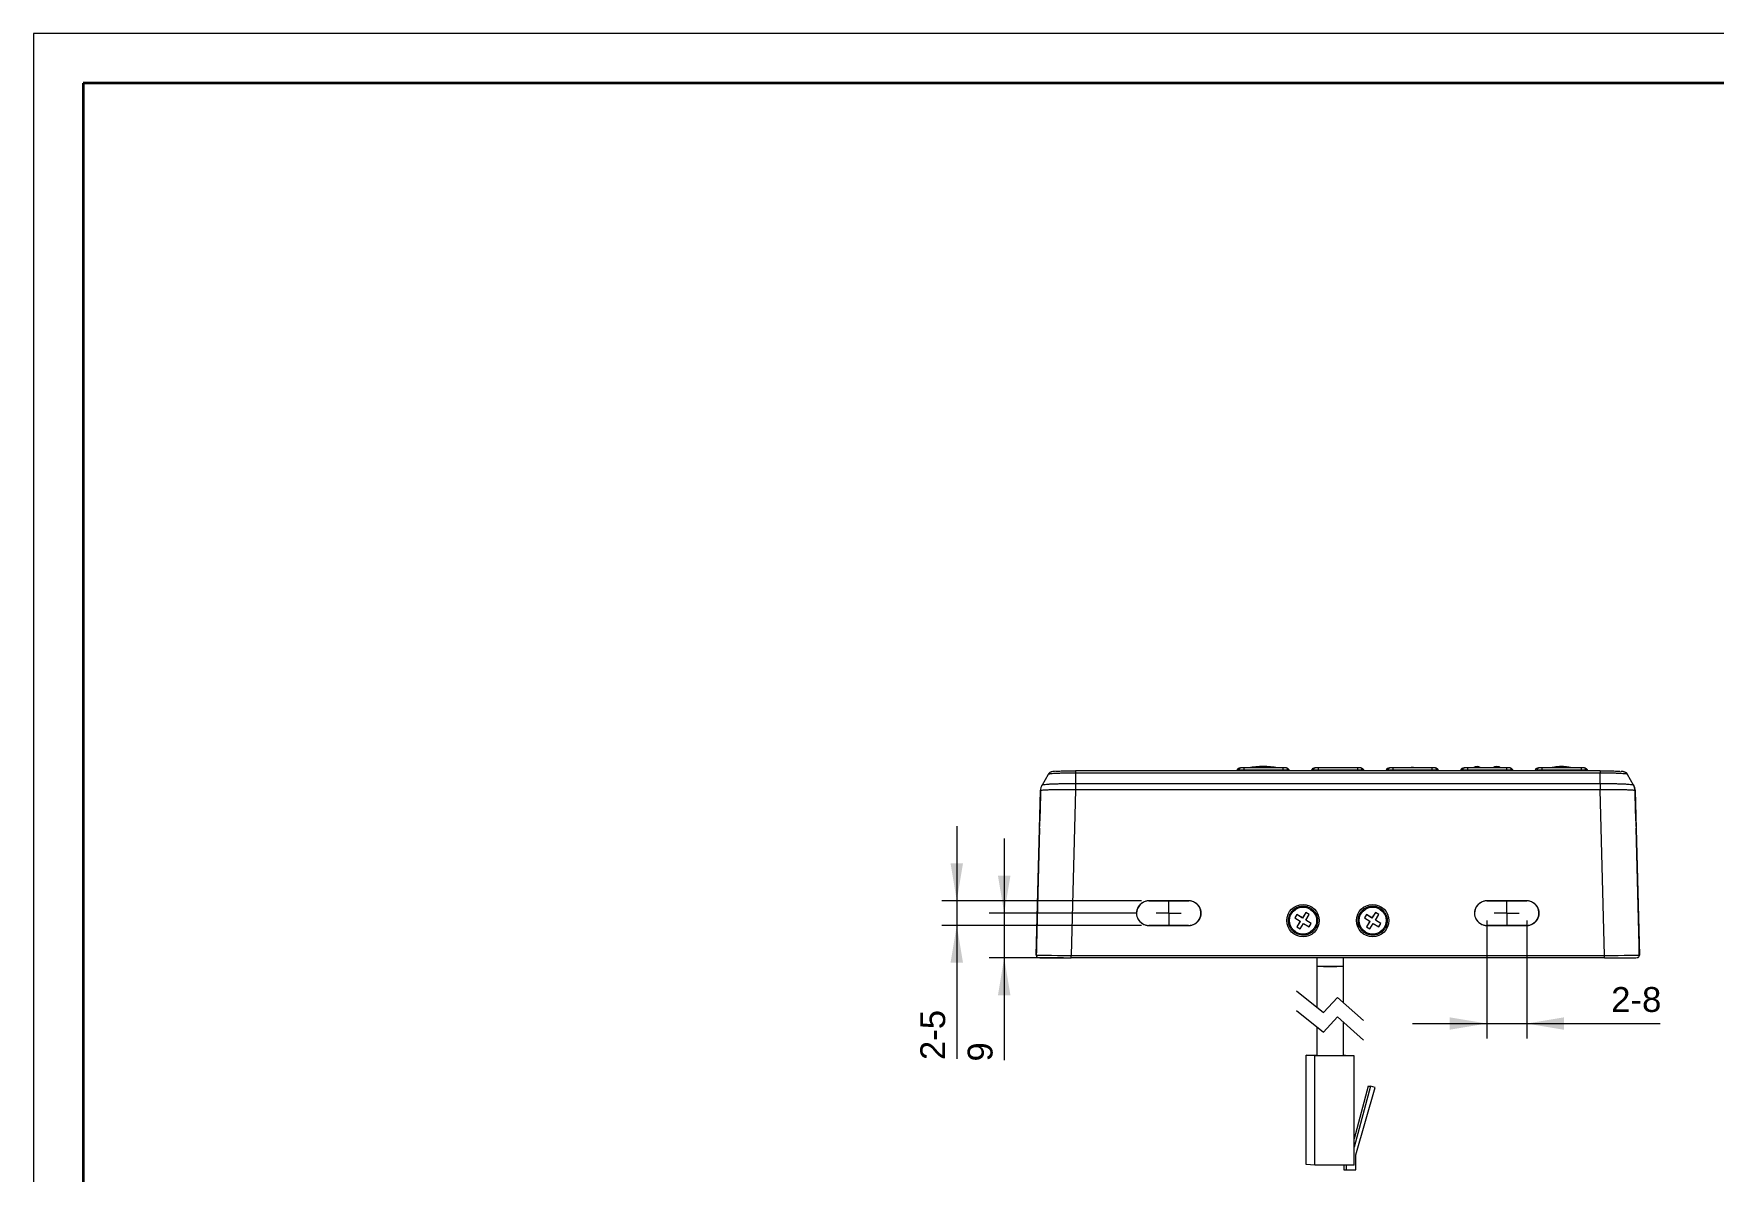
# Model space of a CAD drawing. Header units: millimetres. Extents: x -297 to 297, y -210 to 210.
# Drawn here: x -297 to 41, y -18.9 to 210 of the extents above; entities that cross this region are included whole.
import ezdxf

# ---------------------------------------------------------------- set-up
doc = ezdxf.new("R2010")
doc.units = ezdxf.units.MM
doc.layers.get('0').update_dxf_attribs({"lineweight": 20})
doc.layers.add('粗实线层', color=7, linetype='Continuous', lineweight=35)
doc.layers.add('细实线层', color=7, linetype='Continuous', lineweight=18)
doc.styles.add('标准', font='')
doc.styles.get('标准').set_extended_font_data('arial')
doc.dimstyles.new('标准', dxfattribs={"dimscale": 1.5, "dimtxt": 3.333333, "dimasz": 5, "dimexe": 2, "dimexo": 1, "dimgap": 1.5, "dimtad": 1, "dimdec": 1, "dimdsep": 46, "dimtxsty": '标准', "dimcen": 2.5, "dimdle": 10, "dimclrd": 256, "dimclre": 256, "dimclrt": 7, "dimadec": 0, "dimazin": 0, "dimtfac": 0.714286, "dimtdec": 1, "dimtmove": 0, "dimatfit": 3, "dimfxl": 0, "dimtolj": 1, "dimarcsym": 0})

# ---------------------------------------------------------------- blocks, each defined once
blk = doc.blocks.new('*X7')
at = {"lineweight": 0}
for points in [[(-111.26, 35.53), (-110.01, 43.03), (-112.51, 43.03)], [(-111.26, 30.57), (-110.01, 23.07), (-112.51, 23.07)]]:
    blk.add_hatch(color=256, dxfattribs=at).paths.add_polyline_path(points, flags=0)
blk.add_line((-111.26, 50.53), (-111.26, 3.7), dxfattribs=at)
at = {"linetype": 'Continuous', "lineweight": 0}
for p, q in [((-74.09, 35.53), (-114.26, 35.53)), ((-74.12, 30.57), (-114.26, 30.57))]:
    blk.add_line(p, q, dxfattribs=at)
at = {"color": 7, "linetype": 'Continuous', "lineweight": 0, "insert": (-116.06, 8.51), "char_height": 5, "width": 19.2226, "attachment_point": 5, "rotation": 90, "style": '标准'}
blk.add_mtext('2-5', dxfattribs=at)
blk = doc.blocks.new('*X8')
at = {"lineweight": 0}
for points in [[(-4.59, 10.82), (-12.09, 12.07), (-12.09, 9.57)], [(3.41, 10.82), (10.91, 12.07), (10.91, 9.57)]]:
    blk.add_hatch(color=256, dxfattribs=at).paths.add_polyline_path(points, flags=0)
at = {"linetype": 'Continuous', "lineweight": 0}
for p, q in [((-4.59, 31.53), (-4.59, 7.82)), ((3.41, 31.53), (3.41, 7.82))]:
    blk.add_line(p, q, dxfattribs=at)
at = {"lineweight": 0}
blk.add_line((-19.59, 10.82), (30.24, 10.82), dxfattribs=at)
at = {"color": 7, "linetype": 'Continuous', "lineweight": 0, "insert": (25.45, 15.62), "char_height": 5, "width": 19.1616, "attachment_point": 5, "style": '标准'}
blk.add_mtext('2-8', dxfattribs=at)
blk = doc.blocks.new('*X9')
at = {"lineweight": 0}
for points in [[(-101.72, 33.05), (-100.47, 40.55), (-102.97, 40.55)], [(-101.72, 24.02), (-100.47, 16.52), (-102.97, 16.52)]]:
    blk.add_hatch(color=256, dxfattribs=at).paths.add_polyline_path(points, flags=0)
blk.add_line((-101.72, 48.05), (-101.72, 3.48), dxfattribs=at)
at = {"linetype": 'Continuous', "lineweight": 0}
for p, q in [((-75.11, 33.05), (-104.72, 33.05)), ((-89.76, 24.02), (-104.72, 24.02))]:
    blk.add_line(p, q, dxfattribs=at)
at = {"color": 7, "linetype": 'Continuous', "lineweight": 0, "insert": (-106.53, 5.12), "char_height": 5, "width": 10, "attachment_point": 5, "rotation": 90, "style": '标准'}
blk.add_mtext('9', dxfattribs=at)
blk = doc.blocks.new('SW_CENTERMARKSYMBOL_0')
at = {"color": 0, "linetype": 'Continuous', "lineweight": 0}
for q in [(-2.5, 0), (0, 2.5), (0, -2.5), (2.5, 0)]:
    blk.add_line((0, 0), q, dxfattribs=at)
blk = doc.blocks.new('SW_CENTERMARKSYMBOL_1')
at = {"color": 0, "linetype": 'Continuous', "lineweight": 0}
for q in [(-2.5, 0), (0, 2.5), (0, -2.5), (2.5, 0)]:
    blk.add_line((0, 0), q, dxfattribs=at)
blk = doc.blocks.new('$CAXA_FRAME_13B17AC1$')
at = {"layer": '粗实线层'}
for p, q in [((-287, 200), (-287, -200)), ((287, 200), (-287, 200))]:
    blk.add_line(p, q, dxfattribs=at)
at = {"layer": '细实线层'}
for p, q in [((297, 210), (-297, 210)), ((-297, 210), (-297, -210))]:
    blk.add_line(p, q, dxfattribs=at)

msp = doc.modelspace()

# ---------------------------------------------------------------- linework, layer by layer
at = {"color": 7, "linetype": 'Continuous', "lineweight": 15}
for p, q in [((-92.88, 60.96), (-94.08, 58.81)), ((18.19, 61.69), (-87.37, 61.69)), ((-87.37, 61.69), (-87.37, 61.21)), ((-87.37, 61.21), (-87.37, 59.12)), ((18.19, 61.21), (-87.37, 61.21)), ((-54.85, 61.83), (-54.87, 61.74)), ((-54.87, 61.74), (-54.87, 61.69)), ((-53.52, 62.28), (-53.52, 62.27)), ((-45.66, 62.28), (-53.52, 62.28)), ((-45.66, 61.81), (-53.52, 61.81)), ((-45.66, 62.28), (-45.66, 61.81)), ((-44.31, 61.74), (-44.34, 61.76)), ((-39.85, 61.83), (-39.87, 61.74)), ((-39.87, 61.74), (-39.87, 61.69)), ((-38.52, 62.28), (-38.52, 62.27)), ((-30.66, 62.28), (-38.52, 62.28)), ((-30.66, 61.81), (-38.52, 61.81)), ((-30.66, 62.28), (-30.66, 61.81)), ((-29.31, 61.74), (-29.34, 61.76)), ((-24.85, 61.83), (-24.87, 61.74)), ((-24.87, 61.74), (-24.87, 61.69)), ((-23.52, 62.28), (-23.52, 62.27)), ((-15.66, 62.28), (-23.52, 62.28)), ((-15.66, 61.81), (-23.52, 61.81)), ((-15.66, 62.28), (-15.66, 61.81)), ((-14.31, 61.74), (-14.34, 61.76)), ((-9.85, 61.83), (-9.87, 61.74)), ((-9.87, 61.74), (-9.87, 61.69)), ((-8.52, 62.28), (-8.52, 62.27)), ((-0.66, 62.28), (-8.52, 62.28)), ((-0.66, 61.81), (-8.52, 61.81)), ((-0.66, 62.28), (-0.66, 61.81)), ((0.69, 61.74), (0.66, 61.76)), ((5.15, 61.83), (5.13, 61.74)), ((5.13, 61.74), (5.13, 61.69)), ((6.48, 62.28), (6.48, 62.27)), ((14.34, 62.28), (6.48, 62.28)), ((14.34, 61.81), (6.48, 61.81)), ((14.34, 62.28), (14.34, 61.81)), ((15.69, 61.74), (15.66, 61.76)), ((18.19, 59.12), (18.19, 61.21)), ((24.9, 58.81), (23.7, 60.96)), ((-95.26, 24.59), (-94.39, 57.66)), ((-94.39, 57.66), (-94.42, 56.84)), ((-87.39, 57.86), (-88.26, 24.53)), ((18.21, 57.86), (-87.39, 57.86)), ((-87.37, 59.12), (18.19, 59.12)), ((19.08, 24.53), (18.21, 57.86)), ((25.21, 57.66), (26.08, 24.59)), ((25.24, 56.84), (25.21, 57.66)), ((-94.42, 56.84), (-94.55, 51.73)), ((25.24, 56.84), (25.24, 56.84)), ((25.37, 51.73), (25.24, 56.84)), ((-94.55, 51.73), (-94.55, 51.63)), ((-94.55, 51.73), (-94.55, 51.72)), ((-94.55, 51.72), (-94.55, 51.62)), ((25.37, 51.63), (25.37, 51.73)), ((25.37, 51.73), (25.37, 51.72)), ((25.37, 51.62), (25.37, 51.72)), ((-94.59, 50.13), (-95.21, 26.6)), ((26.02, 26.6), (25.41, 50.13)), ((-64.59, 35.53), (-72.59, 35.53)), ((-72.59, 35.48), (-72.59, 35.53)), ((-72.59, 35.48), (-64.59, 35.48)), ((-64.59, 35.48), (-64.59, 35.53)), ((3.41, 35.53), (-4.59, 35.53)), ((-4.59, 35.48), (-4.59, 35.53)), ((-4.59, 35.48), (3.41, 35.48)), ((3.41, 35.48), (3.41, 35.53)), ((-64.62, 30.57), (-72.62, 30.57)), ((-72.59, 30.53), (-64.59, 30.53)), ((-42.82, 32.77), (-43.24, 32.09)), ((-43.24, 32.09), (-42.14, 31.4)), ((-42.82, 32.75), (-43.23, 32.09)), ((-42.14, 31.4), (-42.84, 30.3)), ((-42.14, 31.38), (-42.83, 30.3)), ((-41.72, 32.08), (-42.82, 32.77)), ((-42.82, 32.75), (-42.82, 32.77)), ((-41.72, 32.05), (-42.82, 32.75)), ((-42.16, 29.87), (-41.47, 30.97)), ((-42.14, 31.38), (-42.14, 31.4)), ((-41.02, 33.18), (-41.72, 32.08)), ((-41.02, 33.15), (-41.72, 32.05)), ((-41.72, 32.05), (-41.72, 32.08)), ((-41.47, 30.97), (-40.37, 30.28)), ((-41.04, 31.65), (-40.35, 32.75)), ((-39.94, 30.96), (-41.04, 31.65)), ((-41.04, 31.63), (-41.04, 31.65)), ((-39.95, 30.94), (-41.04, 31.63)), ((-40.35, 32.75), (-41.02, 33.18)), ((-41.02, 33.15), (-41.02, 33.18)), ((-40.36, 32.73), (-41.02, 33.15)), ((-40.37, 30.28), (-39.94, 30.96)), ((-28.82, 32.77), (-29.24, 32.09)), ((-29.24, 32.09), (-28.14, 31.4)), ((-28.82, 32.75), (-29.23, 32.09)), ((-28.14, 31.4), (-28.84, 30.3)), ((-28.14, 31.38), (-28.83, 30.3)), ((-27.72, 32.08), (-28.82, 32.77)), ((-28.82, 32.75), (-28.82, 32.77)), ((-27.72, 32.05), (-28.82, 32.75)), ((-28.16, 29.87), (-27.47, 30.97)), ((-28.14, 31.38), (-28.14, 31.4)), ((-27.02, 33.18), (-27.72, 32.08)), ((-27.02, 33.15), (-27.72, 32.05)), ((-27.72, 32.05), (-27.72, 32.08)), ((-27.47, 30.97), (-26.37, 30.28)), ((-27.04, 31.65), (-26.35, 32.75)), ((-25.94, 30.96), (-27.04, 31.65)), ((-27.04, 31.63), (-27.04, 31.65)), ((-25.95, 30.94), (-27.04, 31.63)), ((-26.35, 32.75), (-27.02, 33.18)), ((-27.02, 33.15), (-27.02, 33.18)), ((-26.36, 32.73), (-27.02, 33.15)), ((-26.37, 30.28), (-25.94, 30.96)), ((3.38, 30.57), (-4.62, 30.57)), ((-4.59, 30.53), (3.41, 30.53)), ((-42.84, 30.3), (-42.16, 29.87)), ((-28.84, 30.3), (-28.16, 29.87)), ((-95.26, 24.6), (-95.26, 24.59)), ((-95.26, 24.59), (-95.26, 24.6)), ((-95.26, 24.59), (-95.26, 24.58)), ((-95.26, 24.58), (-95.26, 24.59)), ((-88.26, 24.53), (19.08, 24.53)), ((-88.26, 24.02), (-88.26, 24.53)), ((19.08, 24.02), (-88.26, 24.02)), ((-38.82, 24.02), (-38.82, 22.35)), ((-33.42, 22.35), (-33.42, 24.02)), ((19.08, 24.02), (19.08, 24.53)), ((26.08, 24.59), (26.08, 24.6)), ((26.08, 24.59), (26.08, 24.6)), ((26.08, 24.58), (26.08, 24.59)), ((26.08, 24.58), (26.08, 24.59)), ((-38.82, 22.35), (-38.82, 14.11)), ((-38.79, 22.35), (-38.82, 22.35)), ((-33.42, 14.97), (-33.42, 22.35)), ((-38.82, 10.17), (-38.82, 4.33)), ((-33.42, 4.34), (-33.42, 11.03)), ((-40.94, 4.43), (-38.82, 4.44)), ((-40.94, -17.57), (-40.94, 4.43)), ((-39.22, 4.33), (-40.94, 4.43)), ((-31.3, 4.34), (-39.22, 4.33)), ((-39.22, -17.67), (-39.22, 4.33)), ((-38.79, 4.38), (-38.82, 4.39)), ((-33.42, 4.44), (-33.02, 4.44)), ((-33.02, 4.44), (-31.3, 4.34)), ((-31.3, -17.66), (-31.3, 4.34)), ((-28.48, -1.77), (-31.3, -12.41)), ((-28.05, -1.79), (-31.3, -14.05)), ((-30.95, -15.62), (-27.1, -2.07)), ((-28.48, -1.77), (-28.05, -1.79)), ((-27.1, -2.07), (-28.05, -1.79)), ((-30.95, -18.62), (-30.95, -15.62)), ((-39.22, -17.67), (-40.94, -17.57)), ((-31.3, -17.66), (-39.22, -17.67)), ((-33.36, -17.66), (-33.36, -18.6)), ((-33.36, -18.6), (-32.93, -18.62)), ((-32.93, -17.66), (-32.93, -18.62)), ((-32.93, -18.62), (-30.95, -18.62))]:
    msp.add_line(p, q, dxfattribs=at)
at = {"color": 8, "linetype": 'Continuous', "lineweight": 15}
for p, q in [((-53.52, 62.27), (-53.52, 61.81)), ((-53.52, 61.81), (-53.52, 61.69)), ((-45.66, 61.81), (-45.66, 61.69)), ((-38.52, 62.27), (-38.52, 61.81)), ((-38.52, 61.81), (-38.52, 61.69)), ((-30.66, 61.81), (-30.66, 61.69)), ((-23.52, 62.27), (-23.52, 61.81)), ((-23.52, 61.81), (-23.52, 61.69)), ((-15.66, 61.81), (-15.66, 61.69)), ((-8.52, 62.27), (-8.52, 61.81)), ((-8.52, 61.81), (-8.52, 61.69)), ((-0.66, 61.81), (-0.66, 61.69)), ((6.48, 62.27), (6.48, 61.81)), ((6.48, 61.81), (6.48, 61.69)), ((14.34, 61.81), (14.34, 61.69)), ((-72.62, 30.53), (-72.62, 30.57)), ((-64.62, 30.53), (-64.62, 30.57)), ((-4.62, 30.53), (-4.62, 30.57)), ((3.38, 30.53), (3.38, 30.57))]:
    msp.add_line(p, q, dxfattribs=at)
for p, q in [((-42.91, 17.4), (-37.48, 13.04)), ((-37.48, 13.04), (-34.66, 16.08)), ((-34.66, 16.08), (-29.44, 11.41)), ((-42.91, 13.46), (-37.48, 9.09)), ((-37.48, 9.09), (-34.66, 12.14)), ((-34.66, 12.14), (-29.44, 7.47))]:
    msp.add_line(p, q)
at = {"color": 7, "linetype": 'Continuous', "lineweight": 15}
msp.add_lwpolyline([(-94.39, 57.66), (-94.38, 57.81), (-94.38, 57.86)], dxfattribs=at)
for centre, radius in [((-41.59, 31.53), 3.25), ((-41.59, 31.53), 2.73), ((-27.59, 31.53), 3.25), ((-27.59, 31.53), 2.73)]:
    msp.add_circle(centre, radius, dxfattribs=at)
for centre, radius, start, end in [((-49.59, 46.3), 16.25, 79.5132, 100.4868), ((-19.59, 60.52), 1.82, 76.2692, 103.7308), ((-6.59, 61.28), 1.25, 53.0639, 126.9361), ((-2.59, 61.28), 1.25, 53.0639, 126.9361), ((22.72, 57.6), 2.49, 1.5007, 29.2696), ((-72.59, 33.03), 2.5, 89.9935, 270.0065), ((-72.59, 32.98), 2.5, 89.9963, 179.995), ((-64.62, 33.05), 2.49, 270, 28.0685), ((-64.59, 33.03), 2.5, 269.9936, 90.0064), ((-64.59, 32.98), 2.5, 0.0037, 90.005), ((-4.59, 33.03), 2.5, 89.9936, 270.0064), ((-4.59, 32.98), 2.5, 89.9963, 179.995), ((3.38, 33.05), 2.49, 270, 28.0686), ((3.41, 33.03), 2.5, 269.9935, 90.0065), ((3.41, 32.98), 2.5, 0.0037, 90.005), ((-72.62, 33.05), 2.49, 207.3711, 270), ((-4.62, 33.05), 2.49, 207.3606, 270), ((-36.12, 136.81), 114.49, 268.6487, 271.3513), ((-36.19, 155.49), 133.16, 268.8802, 271.1918), ((-36.19, 137.52), 133.16, 268.8802, 271.1918)]:
    msp.add_arc(centre, radius, start, end, dxfattribs=at)
for centre, major_axis, ratio, start_param, end_param in [((-87.17, 66.04), (7.22, 8.38), 0.015869, 3.117169, 3.121942), ((17.99, 66.04), (-7.22, 8.38), 0.015869, 3.161244, 3.166016), ((-94.59, 50.13), (0.04, 1.5), 0.000228, 4.712395, 6.274465), ((25.41, 50.13), (-0.04, 1.5), 0.000228, 0.008721, 1.57079), ((-95.21, 26.6), (0.05, 2), 0.000228, 1.570802, 3.132872), ((-88.26, 24.58), (7, -0.01), 0.006859, 3.141654, 4.711765), ((-88.26, 24.08), (6.5, 0), 0.008727, 3.196006, 4.711704), ((19.07, 24.58), (7, 0.01), 0.006859, 4.713013, 6.283185), ((19.07, 24.08), (6.5, 0), 0.008727, 4.713074, 6.216206), ((26.02, 26.6), (-0.05, 2), 0.000228, 3.150313, 4.712383)]:
    msp.add_ellipse(centre, major_axis=major_axis, ratio=ratio, start_param=start_param, end_param=end_param, dxfattribs=at)
for points, knots in [([(-87.37, 61.21), (-87.37, 61.21), (-87.67, 61.21), (-88.29, 61.21), (-89.19, 61.2), (-90.03, 61.18), (-90.81, 61.15), (-91.5, 61.12), (-92.06, 61.08), (-92.49, 61.04), (-92.8, 60.99), (-92.89, 60.96), (-92.89, 60.93), (-92.89, 60.93)], [0, 0, 0, 0, 0.020979, 320.883132, 651.422857, 970.095491, 1297.496084, 1625.904281, 1964.553075, 2281.457498, 2606.923792, 3042.577173, 3042.598193, 3042.598193, 3042.598193, 3042.598193]), ([(-91.45, 61.57), (-91.45, 61.57), (-91.59, 61.56), (-91.82, 61.53), (-92.06, 61.49), (-92.26, 61.44), (-92.41, 61.38), (-92.59, 61.28), (-92.76, 61.14), (-92.84, 61.01), (-92.88, 60.95)], [0, 0, 0, 0, 6.266156, 707.054329, 1462.393587, 1803.11781, 2070.897487, 2307.058886, 2556.66729, 2771.410534, 2771.410534, 2771.410534, 2771.410534]), ([(-91.35, 61.57), (-91.34, 61.57), (-91.2, 61.58), (-90.84, 61.61), (-90.28, 61.64), (-89.62, 61.66), (-88.91, 61.67), (-88.15, 61.69), (-87.63, 61.69), (-87.37, 61.69)], [0, 0, 0, 0, 48.995468, 439.897741, 842.855236, 1223.742367, 1615.122349, 1997.449985, 2391.035784, 2391.035784, 2391.035784, 2391.035784]), ([(-54.48, 61.79), (-54.53, 61.79), (-54.65, 61.78), (-54.77, 61.77), (-54.86, 61.76), (-54.87, 61.75), (-54.87, 61.74)], [0, 0, 0, 0, 278.816819, 557.632946, 836.449486, 1115.266117, 1115.266117, 1115.266117, 1115.266117]), ([(-54.2, 62.26), (-54.28, 62.24), (-54.44, 62.21), (-54.65, 62.11), (-54.81, 61.98), (-54.84, 61.89), (-54.86, 61.84)], [0, 0, 0, 0, 252.396545, 525.493919, 815.711021, 1117.788796, 1117.788796, 1117.788796, 1117.788796]), ([(-54.48, 61.79), (-54.47, 61.87), (-54.45, 62.01), (-54.36, 62.17), (-54.24, 62.26), (-54.16, 62.27), (-54.12, 62.27)], [0, 0, 0, 0, 311.851351, 623.494986, 869.349854, 1115.05929, 1115.05929, 1115.05929, 1115.05929]), ([(-53.52, 61.81), (-53.61, 61.81), (-53.79, 61.81), (-54.04, 61.81), (-54.28, 61.8), (-54.41, 61.8), (-54.48, 61.79)], [0, 0, 0, 0, 277.319459, 554.640499, 831.95954, 1109.27924, 1109.27924, 1109.27924, 1109.27924]), ([(-53.52, 62.28), (-53.58, 62.28), (-53.71, 62.27), (-53.89, 62.27), (-54.06, 62.27), (-54.15, 62.26), (-54.2, 62.26)], [0, 0, 0, 0, 277.602825, 555.474629, 833.645691, 1112.159575, 1112.159575, 1112.159575, 1112.159575]), ([(-44.98, 62.26), (-45.03, 62.26), (-45.12, 62.27), (-45.29, 62.27), (-45.47, 62.27), (-45.6, 62.28), (-45.66, 62.28)], [0, 0, 0, 0, 258.784294, 517.253964, 775.44321, 1033.381843, 1033.381843, 1033.381843, 1033.381843]), ([(-45.06, 62.27), (-45.15, 62.27), (-45.32, 62.28), (-45.55, 62.28), (-45.66, 62.28)], [0, 0, 0, 0, 291.682505, 583.371589, 583.371589, 583.371589, 583.371589]), ([(-44.71, 61.79), (-44.77, 61.8), (-44.9, 61.8), (-45.14, 61.81), (-45.4, 61.81), (-45.57, 61.81), (-45.66, 61.81)], [0, 0, 0, 0, 256.905311, 513.810111, 770.714235, 1027.619524, 1027.619524, 1027.619524, 1027.619524]), ([(-44.71, 61.79), (-44.71, 61.87), (-44.73, 62.01), (-44.82, 62.17), (-44.94, 62.26), (-45.02, 62.27), (-45.06, 62.27)], [0, 0, 0, 0, 287.423278, 574.65491, 801.251974, 1027.713373, 1027.713373, 1027.713373, 1027.713373]), ([(-44.34, 61.76), (-44.36, 61.82), (-44.4, 61.93), (-44.56, 62.08), (-44.76, 62.2), (-44.91, 62.24), (-44.98, 62.26)], [0, 0, 0, 0, 270.998969, 535.336096, 787.581779, 1024.731521, 1024.731521, 1024.731521, 1024.731521]), ([(-39.48, 61.79), (-39.53, 61.79), (-39.65, 61.78), (-39.77, 61.77), (-39.86, 61.76), (-39.87, 61.75), (-39.87, 61.74)], [0, 0, 0, 0, 244.752958, 489.50626, 734.259645, 979.012942, 979.012942, 979.012942, 979.012942]), ([(-39.2, 62.26), (-39.28, 62.24), (-39.44, 62.21), (-39.65, 62.11), (-39.81, 61.98), (-39.84, 61.89), (-39.86, 61.84)], [0, 0, 0, 0, 221.667984, 461.517177, 716.401174, 981.701633, 981.701633, 981.701633, 981.701633]), ([(-39.48, 61.79), (-39.47, 61.87), (-39.45, 62.01), (-39.36, 62.17), (-39.24, 62.26), (-39.16, 62.27), (-39.12, 62.27)], [0, 0, 0, 0, 273.83031, 547.478391, 763.35846, 979.110008, 979.110008, 979.110008, 979.110008]), ([(-38.52, 61.81), (-38.61, 61.81), (-38.79, 61.81), (-39.04, 61.81), (-39.28, 61.8), (-39.41, 61.8), (-39.48, 61.79)], [0, 0, 0, 0, 243.349446, 486.698624, 730.048033, 973.397595, 973.397595, 973.397595, 973.397595]), ([(-38.52, 62.28), (-38.58, 62.28), (-38.71, 62.27), (-38.89, 62.27), (-39.06, 62.27), (-39.15, 62.26), (-39.2, 62.26)], [0, 0, 0, 0, 243.77034, 487.77748, 732.049012, 976.619981, 976.619981, 976.619981, 976.619981]), ([(-29.98, 62.26), (-30.03, 62.26), (-30.12, 62.27), (-30.29, 62.27), (-30.47, 62.27), (-30.6, 62.28), (-30.66, 62.28)], [0, 0, 0, 0, 226.28631, 452.296577, 678.062131, 903.608544, 903.608544, 903.608544, 903.608544]), ([(-30.06, 62.27), (-30.15, 62.27), (-30.32, 62.28), (-30.55, 62.28), (-30.66, 62.28)], [0, 0, 0, 0, 255.055984, 510.117423, 510.117423, 510.117423, 510.117423]), ([(-29.71, 61.79), (-29.77, 61.8), (-29.9, 61.8), (-30.14, 61.81), (-30.4, 61.81), (-30.57, 61.81), (-30.66, 61.81)], [0, 0, 0, 0, 224.42492, 448.849698, 673.274264, 897.699077, 897.699077, 897.699077, 897.699077]), ([(-29.71, 61.79), (-29.71, 61.87), (-29.73, 62.01), (-29.82, 62.17), (-29.94, 62.26), (-30.02, 62.27), (-30.06, 62.27)], [0, 0, 0, 0, 251.188547, 502.209933, 700.239877, 898.151926, 898.151926, 898.151926, 898.151926]), ([(-29.34, 61.76), (-29.36, 61.82), (-29.4, 61.93), (-29.56, 62.08), (-29.76, 62.2), (-29.91, 62.24), (-29.98, 62.26)], [0, 0, 0, 0, 236.780669, 467.740669, 688.135978, 895.34147, 895.34147, 895.34147, 895.34147]), ([(-24.48, 61.79), (-24.53, 61.79), (-24.65, 61.78), (-24.77, 61.77), (-24.86, 61.76), (-24.87, 61.75), (-24.87, 61.74)], [0, 0, 0, 0, 213.365427, 426.731154, 640.096843, 853.462529, 853.462529, 853.462529, 853.462529]), ([(-24.2, 62.26), (-24.28, 62.24), (-24.44, 62.21), (-24.65, 62.11), (-24.81, 61.98), (-24.84, 61.89), (-24.86, 61.84)], [0, 0, 0, 0, 193.35862, 402.576515, 624.909108, 856.327871, 856.327871, 856.327871, 856.327871]), ([(-24.48, 61.79), (-24.47, 61.87), (-24.45, 62.01), (-24.36, 62.17), (-24.24, 62.26), (-24.16, 62.27), (-24.12, 62.27)], [0, 0, 0, 0, 238.823791, 477.488342, 665.770829, 853.940592, 853.940592, 853.940592, 853.940592]), ([(-23.52, 61.81), (-23.61, 61.81), (-23.79, 61.81), (-24.04, 61.81), (-24.28, 61.8), (-24.41, 61.8), (-24.48, 61.79)], [0, 0, 0, 0, 212.097892, 424.194823, 636.292311, 848.390222, 848.390222, 848.390222, 848.390222]), ([(-23.52, 62.28), (-23.58, 62.28), (-23.71, 62.27), (-23.89, 62.27), (-24.06, 62.27), (-24.15, 62.26), (-24.2, 62.26)], [0, 0, 0, 0, 212.666829, 425.540768, 638.645832, 852.011661, 852.011661, 852.011661, 852.011661]), ([(-14.98, 62.26), (-15.03, 62.26), (-15.12, 62.27), (-15.29, 62.27), (-15.47, 62.27), (-15.6, 62.28), (-15.66, 62.28)], [0, 0, 0, 0, 197.191809, 394.143877, 590.88133, 787.429721, 787.429721, 787.429721, 787.429721]), ([(-15.06, 62.27), (-15.15, 62.27), (-15.32, 62.28), (-15.55, 62.28), (-15.66, 62.28)], [0, 0, 0, 0, 222.251666, 444.507215, 444.507215, 444.507215, 444.507215]), ([(-14.71, 61.79), (-14.77, 61.8), (-14.9, 61.8), (-15.14, 61.81), (-15.4, 61.81), (-15.57, 61.81), (-15.66, 61.81)], [0, 0, 0, 0, 195.357995, 390.715527, 586.074467, 781.432292, 781.432292, 781.432292, 781.432292]), ([(-14.71, 61.79), (-14.71, 61.87), (-14.73, 62.01), (-14.82, 62.17), (-14.94, 62.26), (-15.02, 62.27), (-15.06, 62.27)], [0, 0, 0, 0, 218.796437, 437.447141, 609.940122, 782.331068, 782.331068, 782.331068, 782.331068]), ([(-14.34, 61.76), (-14.36, 61.82), (-14.4, 61.93), (-14.56, 62.08), (-14.76, 62.2), (-14.91, 62.24), (-14.98, 62.26)], [0, 0, 0, 0, 206.222316, 407.374707, 599.325267, 779.789611, 779.789611, 779.789611, 779.789611]), ([(-9.48, 61.79), (-9.53, 61.79), (-9.65, 61.78), (-9.77, 61.77), (-9.86, 61.76), (-9.87, 61.75), (-9.87, 61.74)], [0, 0, 0, 0, 185.899327, 371.798193, 557.697334, 743.596536, 743.596536, 743.596536, 743.596536]), ([(-9.2, 62.26), (-9.28, 62.24), (-9.44, 62.21), (-9.65, 62.11), (-9.81, 61.98), (-9.84, 61.89), (-9.86, 61.84)], [0, 0, 0, 0, 168.587897, 351.002883, 544.852965, 746.625366, 746.625366, 746.625366, 746.625366]), ([(-9.48, 61.79), (-9.47, 61.87), (-9.45, 62.01), (-9.36, 62.17), (-9.24, 62.26), (-9.16, 62.27), (-9.12, 62.27)], [0, 0, 0, 0, 208.227027, 416.31536, 580.475714, 744.538961, 744.538961, 744.538961, 744.538961]), ([(-8.52, 61.81), (-8.61, 61.81), (-8.79, 61.81), (-9.04, 61.81), (-9.28, 61.8), (-9.41, 61.8), (-9.48, 61.79)], [0, 0, 0, 0, 184.829827, 369.659463, 554.490158, 739.320146, 739.320146, 739.320146, 739.320146]), ([(-8.52, 62.28), (-8.58, 62.28), (-8.71, 62.27), (-8.89, 62.27), (-9.06, 62.27), (-9.15, 62.26), (-9.2, 62.26)], [0, 0, 0, 0, 185.551032, 371.281851, 557.212695, 743.372683, 743.372683, 743.372683, 743.372683]), ([(0.02, 62.26), (-0.03, 62.26), (-0.12, 62.27), (-0.29, 62.27), (-0.47, 62.27), (-0.6, 62.28), (-0.66, 62.28)], [0, 0, 0, 0, 173.053513, 345.89512, 518.551534, 691.04039, 691.04039, 691.04039, 691.04039]), ([(-0.06, 62.27), (-0.15, 62.27), (-0.32, 62.28), (-0.55, 62.28), (-0.66, 62.28)], [0, 0, 0, 0, 195.033081, 390.072628, 390.072628, 390.072628, 390.072628]), ([(0.29, 61.79), (0.23, 61.8), (0.1, 61.8), (-0.14, 61.81), (-0.4, 61.81), (-0.57, 61.81), (-0.66, 61.81)], [0, 0, 0, 0, 171.276695, 342.552052, 513.828643, 685.104258, 685.104258, 685.104258, 685.104258]), ([(0.29, 61.79), (0.29, 61.87), (0.27, 62.01), (0.18, 62.17), (0.06, 62.26), (-0.02, 62.27), (-0.06, 62.27)], [0, 0, 0, 0, 192.005206, 383.882254, 535.253567, 686.534188, 686.534188, 686.534188, 686.534188]), ([(0.66, 61.76), (0.64, 61.82), (0.6, 61.93), (0.44, 62.08), (0.24, 62.2), (0.09, 62.24), (0.02, 62.26)], [0, 0, 0, 0, 180.9983, 357.547202, 526.020854, 684.410867, 684.410867, 684.410867, 684.410867]), ([(5.52, 61.79), (5.47, 61.79), (5.35, 61.78), (5.23, 61.77), (5.14, 61.76), (5.13, 61.75), (5.13, 61.74)], [0, 0, 0, 0, 164.139236, 328.279343, 492.418812, 656.55867, 656.55867, 656.55867, 656.55867]), ([(5.8, 62.26), (5.72, 62.24), (5.56, 62.21), (5.35, 62.11), (5.19, 61.98), (5.16, 61.89), (5.14, 61.84)], [0, 0, 0, 0, 148.959626, 310.134483, 481.413873, 659.693157, 659.693157, 659.693157, 659.693157]), ([(5.52, 61.79), (5.53, 61.87), (5.55, 62.01), (5.64, 62.17), (5.76, 62.26), (5.84, 62.27), (5.88, 62.27)], [0, 0, 0, 0, 184.037689, 367.952538, 513.042492, 658.045518, 658.045518, 658.045518, 658.045518]), ([(6.48, 61.81), (6.39, 61.81), (6.21, 61.81), (5.96, 61.81), (5.72, 61.8), (5.59, 61.8), (5.52, 61.79)], [0, 0, 0, 0, 163.36164, 326.724212, 490.085606, 653.448277, 653.448277, 653.448277, 653.448277]), ([(6.48, 62.28), (6.42, 62.28), (6.29, 62.27), (6.11, 62.27), (5.94, 62.27), (5.85, 62.26), (5.8, 62.26)], [0, 0, 0, 0, 164.21587, 328.590853, 493.144304, 657.89911, 657.89911, 657.89911, 657.89911]), ([(12.42, 62.28), (12.19, 62.33), (11.75, 62.43), (11.11, 62.5), (10.54, 62.53), (9.93, 62.52), (9.32, 62.46), (8.79, 62.38), (8.51, 62.31), (8.41, 62.28)], [0, 0, 0, 0, 188.51645, 353.949955, 482.777231, 623.943275, 805.052704, 951.910237, 1034.696414, 1034.696414, 1034.696414, 1034.696414]), ([(15.02, 62.26), (14.97, 62.26), (14.88, 62.27), (14.71, 62.27), (14.53, 62.27), (14.4, 62.28), (14.34, 62.28)], [0, 0, 0, 0, 156.061444, 311.931789, 467.635125, 623.187355, 623.187355, 623.187355, 623.187355]), ([(14.94, 62.27), (14.85, 62.27), (14.68, 62.28), (14.45, 62.28), (14.34, 62.28)], [0, 0, 0, 0, 175.893559, 351.789369, 351.789369, 351.789369, 351.789369]), ([(15.29, 61.79), (15.23, 61.8), (15.1, 61.8), (14.86, 61.81), (14.6, 61.81), (14.43, 61.81), (14.34, 61.81)], [0, 0, 0, 0, 154.404819, 308.80843, 463.213156, 617.617, 617.617, 617.617, 617.617]), ([(15.29, 61.79), (15.29, 61.87), (15.27, 62.01), (15.18, 62.17), (15.06, 62.26), (14.98, 62.27), (14.94, 62.27)], [0, 0, 0, 0, 173.29781, 346.479949, 483.102895, 619.643985, 619.643985, 619.643985, 619.643985]), ([(15.66, 61.76), (15.64, 61.82), (15.6, 61.93), (15.44, 62.08), (15.24, 62.2), (15.09, 62.24), (15.02, 62.26)], [0, 0, 0, 0, 163.477947, 322.937192, 475.102858, 618.160965, 618.160965, 618.160965, 618.160965]), ([(23.71, 60.93), (23.71, 60.93), (23.71, 60.95), (23.65, 60.98), (23.42, 61.03), (23.04, 61.07), (22.53, 61.11), (21.88, 61.14), (21.13, 61.17), (20.3, 61.19), (19.32, 61.21), (18.6, 61.21), (18.19, 61.21), (18.19, 61.21)], [0, 0, 0, 0, 0.008368, 127.682962, 259.199466, 386.078341, 516.429966, 647.243772, 782.142343, 908.380409, 1038.036892, 1211.22069, 1211.229042, 1211.229042, 1211.229042, 1211.229042]), ([(18.19, 61.69), (18.54, 61.69), (19.14, 61.68), (19.96, 61.67), (20.65, 61.65), (21.29, 61.63), (21.82, 61.6), (22.15, 61.57), (22.26, 61.56), (22.27, 61.56)], [0, 0, 0, 0, 199.90848, 346.895358, 497.877565, 649.52953, 805.865147, 953.662947, 964.612327, 964.612327, 964.612327, 964.612327]), ([(18.19, 61.69), (18.19, 61.69), (18.19, 61.68), (18.19, 61.58), (18.19, 61.43), (18.19, 61.28), (18.19, 61.21)], [0, 0, 0, 0, 151.341018, 302.681696, 454.022595, 605.362455, 605.362455, 605.362455, 605.362455]), ([(23.7, 60.94), (23.69, 60.96), (23.66, 61.04), (23.54, 61.17), (23.39, 61.3), (23.23, 61.38), (23.1, 61.43), (22.96, 61.47), (22.75, 61.51), (22.57, 61.54), (22.4, 61.55), (22.39, 61.55)], [0, 0, 0, 0, 20.790369, 134.556702, 239.408283, 340.510406, 449.875757, 584.521671, 783.503292, 1183.36597, 1215.127927, 1215.127927, 1215.127927, 1215.127927]), ([(-94.39, 57.66), (-94.37, 57.87), (-94.34, 58.27), (-94.16, 58.63), (-94.07, 58.82)], [0, 0, 0, 0, 415.636193, 831.273486, 831.273486, 831.273486, 831.273486]), ([(-87.39, 57.86), (-87.71, 57.86), (-88.41, 57.87), (-89.5, 57.86), (-90.56, 57.86), (-91.51, 57.85), (-92.38, 57.83), (-93.15, 57.8), (-93.77, 57.76), (-94.18, 57.73), (-94.37, 57.7), (-94.39, 57.67), (-94.39, 57.66)], [0, 0, 0, 0, 293.381008, 650.062918, 1017.090362, 1342.126556, 1674.925876, 2053.638459, 2444.811176, 2801.669767, 3168.896412, 3356.887404, 3356.887404, 3356.887404, 3356.887404]), ([(-94.07, 58.82), (-94.07, 58.82), (-94.07, 58.83), (-94.05, 58.86), (-93.88, 58.9), (-93.49, 58.94), (-92.9, 58.99), (-92.16, 59.04), (-91.33, 59.07), (-90.43, 59.09), (-89.41, 59.11), (-88.37, 59.12), (-87.68, 59.12), (-87.37, 59.12), (-87.37, 59.12)], [0, 0, 0, 0, 0.019265, 193.523563, 557.272517, 921.011318, 1307.750386, 1694.499293, 2025.545756, 2356.588463, 2719.398768, 3082.214088, 3384.49976, 3384.518987, 3384.518987, 3384.518987, 3384.518987]), ([(-87.37, 59.12), (-87.37, 58.92), (-87.38, 58.52), (-87.38, 58.08), (-87.39, 57.86)], [0, 0, 0, 0, 396.732594, 793.464288, 793.464288, 793.464288, 793.464288]), ([(18.19, 59.12), (18.19, 59.12), (18.5, 59.12), (19.18, 59.12), (20.23, 59.1), (21.24, 59.09), (22.15, 59.07), (22.97, 59.04), (23.71, 58.99), (24.3, 58.94), (24.7, 58.9), (24.86, 58.86), (24.89, 58.83), (24.89, 58.82), (24.89, 58.82)], [0, 0, 0, 0, 0.007371, 115.900922, 253.029332, 394.112823, 519.53613, 647.960485, 793.850567, 944.526892, 1081.995262, 1223.453568, 1297.641338, 1297.648724, 1297.648724, 1297.648724, 1297.648724]), ([(18.19, 59.12), (18.19, 59.07), (18.19, 58.78), (18.19, 58.37), (18.2, 57.99), (18.2, 57.89), (18.2, 57.87), (18.21, 57.86), (18.21, 57.86), (18.21, 57.86), (18.21, 57.86)], [0, 0, 0, 0, 137.877648, 812.074018, 1000.429693, 1047.484957, 1059.270303, 1062.239585, 1062.882553, 1063.119778, 1063.119778, 1063.119778, 1063.119778]), ([(25.21, 57.66), (25.2, 57.67), (25.18, 57.7), (25, 57.73), (24.6, 57.76), (23.98, 57.8), (23.21, 57.83), (22.34, 57.85), (21.39, 57.86), (20.33, 57.86), (19.24, 57.87), (18.53, 57.86), (18.21, 57.86)], [0, 0, 0, 0, 71.515277, 207.271725, 346.970821, 491.039682, 639.849609, 763.499537, 890.102453, 1025.790898, 1165.41496, 1277.022564, 1277.022564, 1277.022564, 1277.022564]), ([(24.89, 58.82), (24.98, 58.63), (25.16, 58.27), (25.19, 57.87), (25.21, 57.66)], [0, 0, 0, 0, 157.088545, 314.176673, 314.176673, 314.176673, 314.176673]), ([(-40.03, 34), (-40.11, 34.05), (-40.35, 34.19), (-40.78, 34.36), (-41.31, 34.46), (-41.85, 34.46), (-42.38, 34.37), (-42.89, 34.17), (-43.35, 33.89), (-43.75, 33.53), (-44.08, 33.1), (-44.33, 32.62), (-44.48, 32.1), (-44.54, 31.57), (-44.5, 31.03), (-44.36, 30.5), (-44.13, 30.02), (-43.81, 29.58), (-43.42, 29.21), (-42.96, 28.91), (-42.46, 28.7), (-41.93, 28.59), (-41.39, 28.58), (-40.86, 28.66), (-40.35, 28.85), (-39.88, 29.12), (-39.47, 29.47), (-39.13, 29.89), (-38.87, 30.37), (-38.71, 30.88), (-38.64, 31.42), (-38.67, 31.96), (-38.8, 32.48), (-39.02, 32.98), (-39.33, 33.42), (-39.67, 33.76), (-39.92, 33.94), (-40.03, 34)], [0, 0, 0, 0, 90.811097, 258.112462, 425.579336, 593.047206, 760.51512, 927.983187, 1095.450658, 1262.919234, 1430.385316, 1597.852463, 1765.319128, 1932.785275, 2100.249673, 2267.714667, 2435.180644, 2602.646861, 2770.112159, 2937.578738, 3105.046254, 3272.513295, 3439.980976, 3607.448707, 3774.916495, 3942.384539, 4109.852222, 4277.320241, 4444.786366, 4612.252245, 4779.718146, 4947.183344, 5114.648666, 5282.115427, 5449.580884, 5617.046296, 5731.767598, 5731.767598, 5731.767598, 5731.767598]), ([(-26.03, 34), (-26.11, 34.05), (-26.35, 34.19), (-26.78, 34.36), (-27.31, 34.46), (-27.85, 34.46), (-28.38, 34.37), (-28.89, 34.17), (-29.35, 33.89), (-29.75, 33.53), (-30.08, 33.1), (-30.33, 32.62), (-30.48, 32.1), (-30.54, 31.57), (-30.5, 31.03), (-30.36, 30.5), (-30.13, 30.02), (-29.81, 29.58), (-29.42, 29.21), (-28.96, 28.91), (-28.46, 28.7), (-27.93, 28.59), (-27.39, 28.58), (-26.86, 28.66), (-26.35, 28.85), (-25.88, 29.12), (-25.47, 29.47), (-25.13, 29.89), (-24.87, 30.37), (-24.71, 30.88), (-24.64, 31.42), (-24.67, 31.96), (-24.8, 32.48), (-25.02, 32.98), (-25.33, 33.42), (-25.67, 33.76), (-25.92, 33.94), (-26.03, 34)], [0, 0, 0, 0, 73.700217, 209.477893, 345.390002, 481.30292, 617.215873, 753.12884, 889.041534, 1024.954937, 1160.866475, 1296.778806, 1432.690779, 1568.602285, 1704.512385, 1840.422999, 1976.33438, 2112.245818, 2248.156733, 2384.068603, 2519.981124, 2655.893484, 2791.806248, 2927.719053, 3063.631904, 3199.54486, 3335.457805, 3471.370769, 3607.282215, 3743.193516, 3879.104836, 4015.015578, 4150.926428, 4286.838397, 4422.749423, 4558.660346, 4651.76541, 4651.76541, 4651.76541, 4651.76541]), ([(-95.26, 24.58), (-95.25, 24.51), (-95.24, 24.4), (-95.16, 24.27), (-95.07, 24.18), (-94.99, 24.13), (-94.92, 24.1), (-94.87, 24.09), (-94.84, 24.08), (-94.83, 24.08), (-94.83, 24.08)], [0, 0, 0, 0, 479.211227, 868.73346, 1195.435002, 1473.704495, 1699.518944, 1898.171364, 2149.611038, 2265.383983, 2265.383983, 2265.383983, 2265.383983]), ([(25.63, 24.08), (25.64, 24.08), (25.66, 24.08), (25.74, 24.1), (25.83, 24.14), (25.93, 24.21), (26.03, 24.34), (26.07, 24.48), (26.08, 24.55), (26.08, 24.58)], [0, 0, 0, 0, 101.115274, 146.682919, 194.683356, 262.646271, 341.833056, 427.978474, 457.218145, 457.218145, 457.218145, 457.218145])]:
    msp.add_open_spline(points, degree=3, knots=knots, dxfattribs=at)
at = {"color": 8, "linetype": 'Continuous', "lineweight": 15}
for points, knots in [([(-44.34, 61.76), (-44.36, 61.76), (-44.4, 61.77), (-44.53, 61.78), (-44.65, 61.79), (-44.71, 61.79)], [0, 0, 0, 0, 255.759884, 511.519814, 767.279383, 767.279383, 767.279383, 767.279383]), ([(-29.34, 61.76), (-29.36, 61.76), (-29.4, 61.77), (-29.53, 61.78), (-29.65, 61.79), (-29.71, 61.79)], [0, 0, 0, 0, 222.431829, 444.863585, 667.295027, 667.295027, 667.295027, 667.295027]), ([(-14.34, 61.76), (-14.36, 61.76), (-14.4, 61.77), (-14.53, 61.78), (-14.65, 61.79), (-14.71, 61.79)], [0, 0, 0, 0, 192.941791, 385.883297, 578.825281, 578.825281, 578.825281, 578.825281]), ([(0.66, 61.76), (0.64, 61.76), (0.6, 61.77), (0.47, 61.78), (0.35, 61.79), (0.29, 61.79)], [0, 0, 0, 0, 169.028605, 338.057175, 507.084849, 507.084849, 507.084849, 507.084849]), ([(15.66, 61.76), (15.64, 61.76), (15.6, 61.77), (15.47, 61.78), (15.35, 61.79), (15.29, 61.79)], [0, 0, 0, 0, 153.150169, 306.300933, 459.450884, 459.450884, 459.450884, 459.450884])]:
    msp.add_open_spline(points, degree=3, knots=knots, dxfattribs=at)

# ---------------------------------------------------------------- block references
at = {"color": 7, "linetype": 'Continuous', "lineweight": 0}
for name, p in [('SW_CENTERMARKSYMBOL_1', (-68.62, 33.05)), ('SW_CENTERMARKSYMBOL_0', (-0.62, 33.05))]:
    msp.add_blockref(name, p, dxfattribs=at)
at = {"layer": '粗实线层'}
msp.add_blockref('$CAXA_FRAME_13B17AC1$', (0, 0), dxfattribs=at)

# ---------------------------------------------------------------- dimensions: what is measured, and where the dimension line sits
at = {"color": 7, "linetype": 'Continuous', "lineweight": 0}
for base, p1, p2, text, picture, middle in [((-111.26, 30.57), (-72.59, 35.53), (-72.62, 30.57), '2-5', '*X7', (-116.06, 8.51)), ((-101.72, 24.02), (-73.61, 33.05), (-88.26, 24.02), '9', '*X9', (-106.53, 5.12))]:
    dim = msp.add_linear_dim(base=base, p1=p1, p2=p2, angle=270, text=text, dimstyle='标准', override={"dimsah": 1, "dimtzin": 0}, dxfattribs=at)
    dim.commit()
    dim.dimension.update_dxf_attribs({"geometry": picture, "text_midpoint": middle, "dimtype": 160})
dim = msp.add_linear_dim(base=(3.41, 10.82), p1=(-4.59, 33.03), p2=(3.41, 33.03), text='2-<>', dimstyle='标准', override={"dimsah": 1, "dimtzin": 0}, dxfattribs=at)
dim.commit()
dim.dimension.update_dxf_attribs({"geometry": '*X8', "text_midpoint": (25.45, 15.62), "dimtype": 160})

doc.saveas('drawing.dxf')
